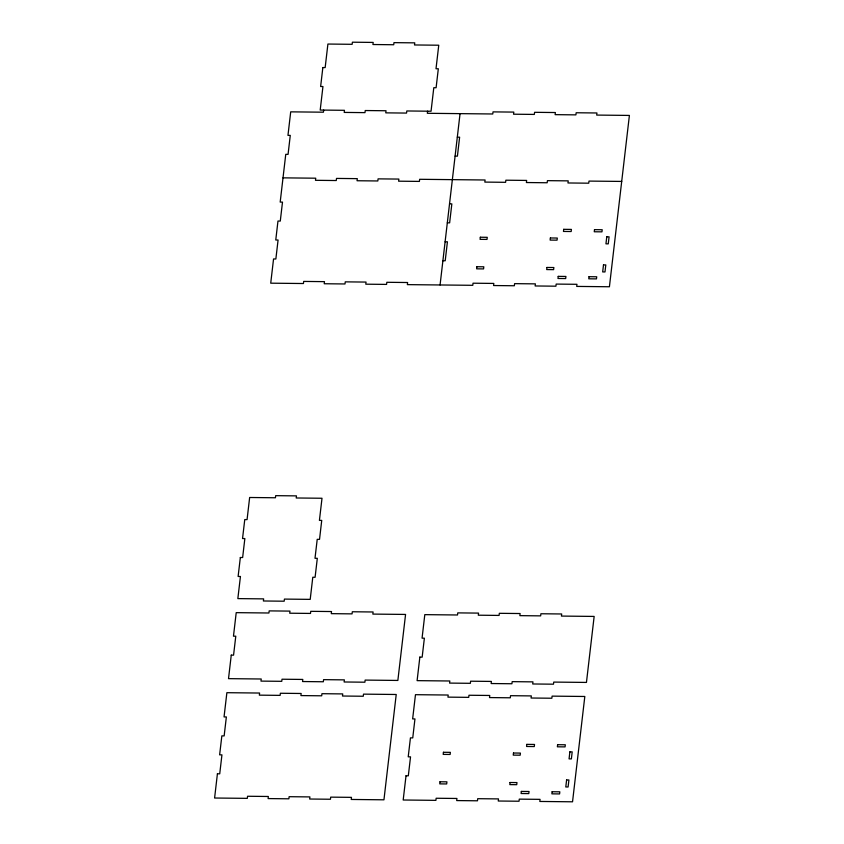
<?xml version="1.0" encoding="UTF-8"?>
<svg xmlns="http://www.w3.org/2000/svg" width="844" height="844" viewBox="0 0 844 844"><rect width="100%" height="100%" fill="white"/><g stroke="black" fill="none" stroke-linecap="round" stroke-linejoin="round"><path stroke-width="1.27" d="M323.674 110.089L323.421 112.199L290.705 111.851L287.962 135.378L290.273 135.399L288.068 154.357L285.757 154.336L280.187 202.085L282.497 202.106L280.282 221.065L277.971 221.044L275.766 240.002L278.077 240.023L275.861 258.981L273.551 258.96L270.724 283.183L303.439 283.531L303.682 281.421L324.465 281.643L324.223 283.742L345.006 283.964L345.249 281.854L366.032 282.075L365.79 284.185L386.573 284.407L386.826 282.297L407.61 282.518L407.357 284.628L472.788 285.314L473.03 283.204L493.814 283.426L493.571 285.536L514.355 285.757L514.597 283.647L535.381 283.869L535.138 285.968L555.922 286.19L556.175 284.09L576.958 284.301L576.705 286.411L609.421 286.76L629.402 115.428L596.687 115.079L596.94 112.98L576.157 112.758L575.903 114.868L555.12 114.647L555.373 112.537L534.59 112.315L534.336 114.425L513.553 114.204L513.806 112.094L493.023 111.883L492.769 113.982L427.338 113.296L427.591 111.186M440.072 284.966L460.054 113.645M457.311 137.161L459.621 137.192L457.416 156.151L455.106 156.119M283.014 177.852L315.73 178.2L315.477 180.31L336.26 180.532L336.513 178.422L357.297 178.643L357.044 180.743L377.827 180.964L378.08 178.865L398.864 179.076L398.611 181.186L419.394 181.407L419.647 179.297L485.078 179.994L484.825 182.093L505.609 182.315L505.862 180.205L526.645 180.426L526.392 182.536L547.176 182.758L547.429 180.648L568.212 180.869L567.959 182.969L588.743 183.19L588.996 181.091L621.711 181.428M449.536 203.868L451.846 203.889L449.63 222.848L447.32 222.827M445.115 241.785L447.425 241.806L445.21 260.764L442.9 260.743M240.34 557.504L238.124 576.463L240.434 576.484L237.85 598.607L263.644 598.881L263.391 600.981L284.175 601.202L284.428 599.092L310.212 599.367L312.786 577.254L315.097 577.275L317.312 558.317L315.002 558.295L317.217 539.337L319.528 539.358L321.733 520.4L319.422 520.379L322.007 498.255L296.212 497.981L296.466 495.882L275.682 495.66L275.429 497.76L249.645 497.496L247.07 519.609L244.76 519.587L242.544 538.546L244.855 538.567L242.639 557.525L240.34 557.504M217.414 773.8L214.598 798.023L247.313 798.361L247.556 796.261L268.339 796.483L268.097 798.582L288.88 798.804L289.123 796.694L309.906 796.915L309.664 799.025L330.447 799.247L330.69 797.137L351.473 797.358L351.231 799.458L383.946 799.806L396.226 694.485L363.511 694.137L363.268 696.247L342.485 696.026L342.727 693.916L321.944 693.694L321.701 695.804L300.918 695.583L301.16 693.483L280.377 693.262L280.134 695.372L259.351 695.15L259.593 693.04L226.878 692.692L224.05 716.915L226.361 716.946L224.156 735.905L221.845 735.873L219.63 754.842L221.94 754.863L219.725 773.821L217.414 773.8M231.256 655.134L228.513 678.65L261.229 678.998L260.986 681.108L281.769 681.319L282.012 679.22L302.796 679.441L302.553 681.541L323.336 681.762L323.579 679.652L344.363 679.874L344.12 681.984L364.903 682.205L365.146 680.095L397.862 680.443L405.563 614.432L372.848 614.094L373.09 611.984L352.307 611.763L352.064 613.873L331.281 613.651L331.523 611.541L310.74 611.33L310.497 613.43L289.714 613.208L289.956 611.109L269.173 610.887L268.93 612.997L236.214 612.649L233.471 636.176L235.782 636.197L233.566 655.155L231.256 655.134M322.851 67.552L320.636 86.51L322.946 86.531L320.203 110.058L344.457 110.311L344.204 112.421L364.988 112.632L365.241 110.532L386.024 110.754L385.771 112.853L406.555 113.075L406.808 110.965L431.052 111.229L433.795 87.702L436.105 87.723L438.321 68.765L436.01 68.744L438.753 45.217L414.499 44.964L414.752 42.854L393.969 42.643L393.715 44.743L372.932 44.521L373.185 42.422L352.402 42.2L352.148 44.31L327.905 44.046L325.162 67.573L322.851 67.552M406.017 775.784L403.189 800.006L435.905 800.355L436.148 798.255L456.931 798.466L456.688 800.576L477.472 800.798L477.715 798.688L498.498 798.909L498.255 801.019L519.039 801.23L519.282 799.131L540.065 799.352L539.822 801.452L572.538 801.8L584.818 696.479L552.103 696.131L551.86 698.231L531.076 698.02L531.319 695.91L510.536 695.688L510.293 697.798L489.509 697.577L489.752 695.467L468.969 695.256L468.726 697.355L447.942 697.133L448.185 695.034L415.47 694.686L412.642 718.909L414.953 718.94L412.748 737.899L410.437 737.867L408.222 756.825L410.532 756.857L408.317 775.815L406.017 775.784M419.848 657.117L417.105 680.644L449.82 680.992L449.578 683.091L470.361 683.313L470.604 681.203L491.387 681.424L491.145 683.534L511.928 683.756L512.171 681.646L532.954 681.868L532.712 683.978L553.495 684.189L553.738 682.089L586.453 682.427L594.155 616.426L561.439 616.078L561.682 613.978L540.899 613.757L540.656 615.867L519.872 615.645L520.115 613.535L499.332 613.314L499.089 615.424L478.305 615.202L478.548 613.103L457.764 612.881L457.522 614.981L424.806 614.643L422.063 638.159L424.374 638.191L422.158 657.149L419.848 657.117M476.881 266.725L476.638 268.835L483.57 268.909L483.812 266.799L476.881 266.725M480.32 237.238L480.078 239.348L487.009 239.411L487.252 237.312L480.32 237.238M439.998 781.766L439.756 783.876L446.676 783.949L446.919 781.839L439.998 781.766M443.438 752.278L443.195 754.388L450.116 754.462L450.369 752.352L443.438 752.278M546.933 267.464L546.69 269.574L553.611 269.647L553.864 267.537L546.933 267.464M550.372 237.976L550.13 240.086L557.051 240.16L557.304 238.05L550.372 237.976M558.222 276.378L557.979 278.478L565.68 278.562L565.923 276.452L558.222 276.378M563.708 229.325L563.465 231.435L571.166 231.52L571.409 229.41L563.708 229.325M510.05 782.515L509.797 784.614L516.728 784.688L516.971 782.578L510.05 782.515M513.49 753.017L513.236 755.127L520.168 755.201L520.41 753.091L513.49 753.017M521.339 791.419L521.096 793.518L528.787 793.603L529.04 791.503L521.339 791.419M526.825 744.376L526.582 746.476L534.273 746.56L534.526 744.45L526.825 744.376M589.017 276.695L588.774 278.805L596.465 278.889L596.719 276.779L589.017 276.695M594.503 229.652L594.26 231.762L601.951 231.847L602.205 229.737L594.503 229.652M603.492 264.9L602.679 271.926L604.99 271.947L605.802 264.921L603.492 264.9M606.773 236.816L605.95 243.832L608.26 243.863L609.083 236.837L606.773 236.816M552.124 791.746L551.881 793.845L559.583 793.93L559.825 791.82L552.124 791.746M557.62 744.693L557.367 746.803L565.069 746.887L565.311 744.777L557.62 744.693M566.609 779.94L565.786 786.967L568.096 786.988L568.919 779.972L566.609 779.94M569.879 751.856L569.067 758.883L571.377 758.904L572.19 751.877L569.879 751.856"/></g></svg>
